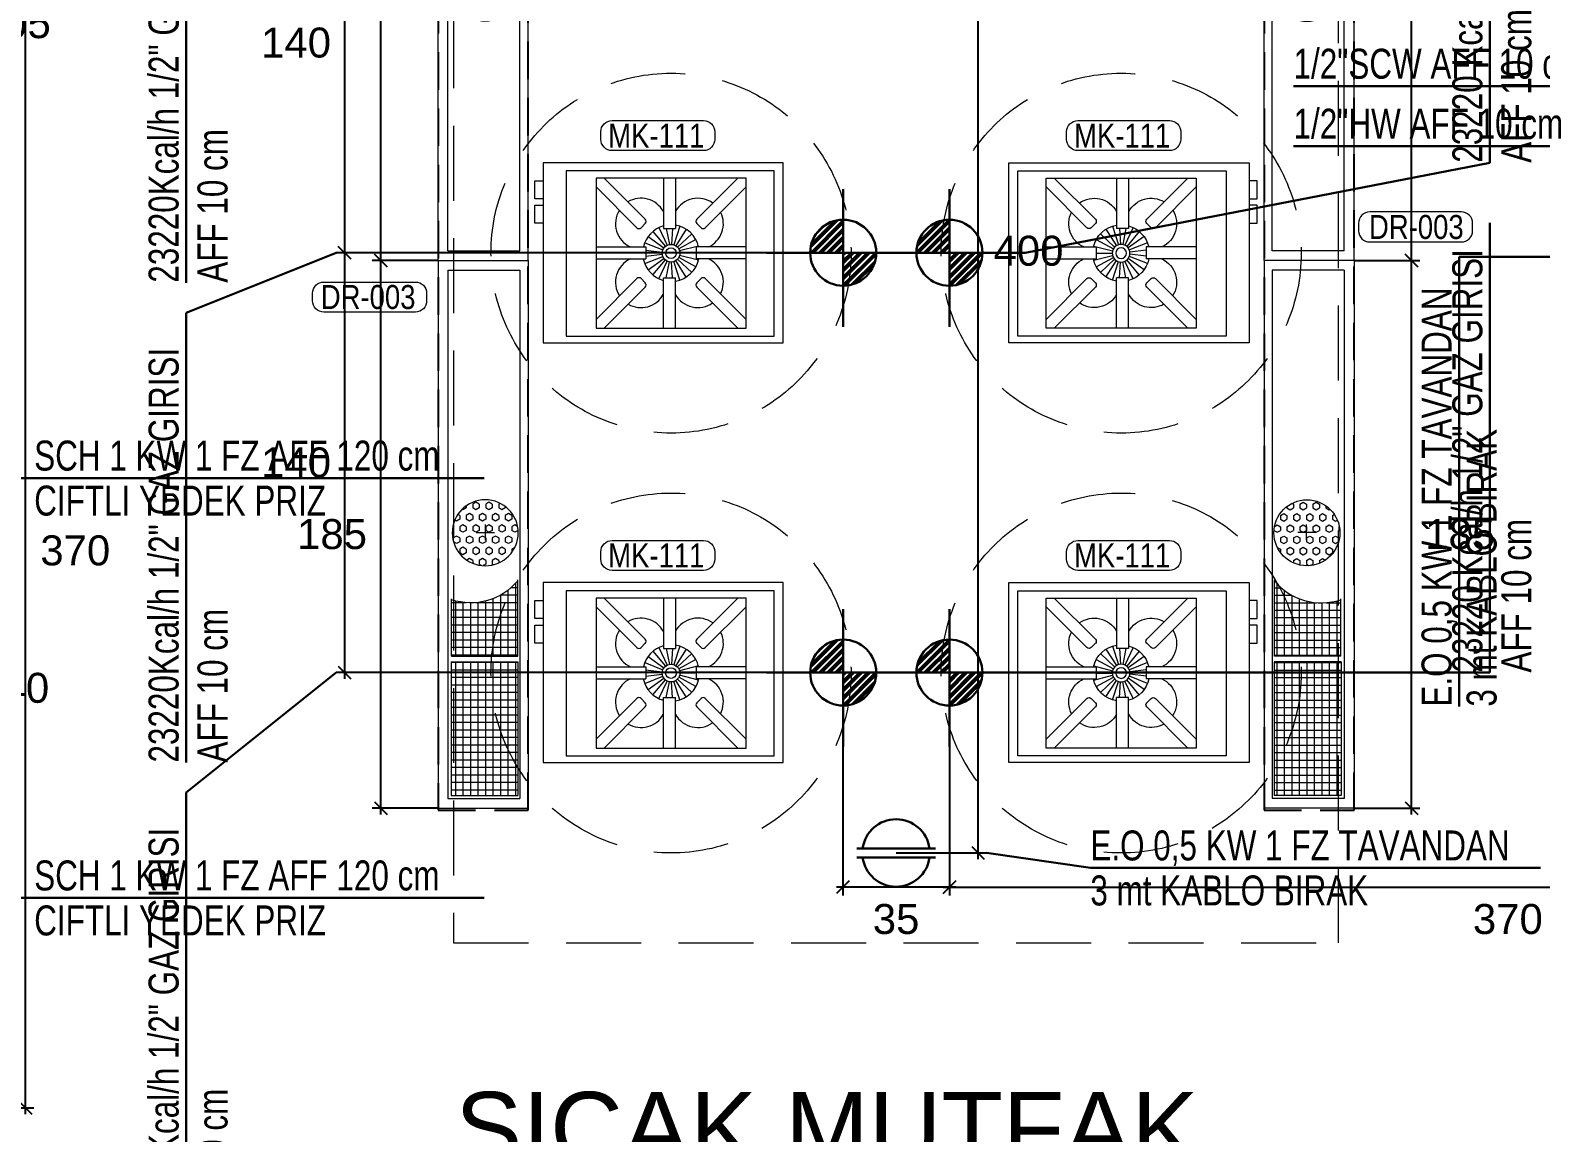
# Model space of a CAD drawing. Extents: x -5598 to 26293, y -3808 to 13850.
# Drawn here: x -1289 to -785, y 2567 to 2934 of the extents above; entities that cross this region are included whole.
import ezdxf
from ezdxf.enums import TextEntityAlignment as Align

# ---------------------------------------------------------------- set-up
doc = ezdxf.new("R2010")
doc.units = 0
doc.header["$LTSCALE"] = 100
doc.header["$MEASUREMENT"] = 0
doc.linetypes.add('HIDDEN', pattern=[0.375, 0.25, -0.125])
for name, color, linetype, lineweight in [('AD', 5, 'Continuous', 9), ('AK', 7, 'Continuous', 15), ('AP', 6, 'Continuous', 15)]:
    doc.layers.add(name, color=color, linetype=linetype, lineweight=lineweight)
for name, color, linetype in [('IZ', 7, 'Continuous'), ('KOLON', 7, 'Continuous'), ('OLCU DIS', 7, 'Continuous')]:
    doc.layers.add(name, color=color, linetype=linetype)
for name, color, linetype, lineweight, true_color in [('MAKPA ELEKTRIK', 7, 'Continuous', 30, 0x93039a), ('MAKPA GAZ', 7, 'Continuous', 30, 0x046a38), ('MAKPA GIDER OLC', 7, 'Continuous', 30, 0xcf6a1e), ('MAKPA SIHHI', 7, 'Continuous', 30, 0x428a93)]:
    doc.layers.add(name, color=color, linetype=linetype, lineweight=lineweight, true_color=true_color)
doc.layers.add('MAKPA YER IZGARASI', color=8, linetype='Continuous', lineweight=5, transparency=0.5)
doc.styles.add('MAKPA TESISAT', font='arial.ttf', dxfattribs={"height": 10})
doc.styles.add('olcu', font='romans.shx', dxfattribs={"width": 0.5})
doc.styles.add('POZ TEXT', font='ARIALN.TTF', dxfattribs={"height": 8})
doc.styles.get("Standard").update_dxf_attribs({"font": 'arial.ttf'})
doc.dimstyles.new('1-200', dxfattribs={"dimtxt": 40, "dimasz": 2, "dimexe": 0, "dimexo": 0, "dimgap": 10, "dimtad": 1, "dimdec": 4, "dimrnd": 0.1, "dimzin": 9, "dimdsep": 46, "dimtxsty": 'olcu', "dimblk1": 'SOL', "dimblk2": 'SAG', "dimsah": 1, "dimcen": 0, "dimse1": 1, "dimse2": 1, "dimclre": 13, "dimadec": 0, "dimazin": 0, "dimtfac": 1, "dimtdec": 4, "dimtix": 1, "dimtmove": 2, "dimatfit": 2, "dimldrblk": 'SOL', "dimfxl": 0, "dimtolj": 1, "dimarcsym": 0})
doc.dimstyles.new('MAKPA TESISAT DIM', dxfattribs={"dimscale": 0.7, "dimtxt": 12, "dimasz": 6, "dimexe": 4, "dimexo": 0, "dimgap": 8, "dimtad": 2, "dimtih": 1, "dimtoh": 1, "dimdec": 0, "dimrnd": 5, "dimzin": 0, "dimdsep": 46, "dimtxsty": 'MAKPA TESISAT', "dimblk1": 'OBLIQUE', "dimblk2": 'OBLIQUE', "dimsah": 1, "dimcen": 0, "dimdle": 3, "dimclrd": 256, "dimclre": 256, "dimclrt": 256, "dimadec": 0, "dimazin": 0, "dimtfac": 1, "dimtdec": 0, "dimtix": 1, "dimtofl": 0, "dimtmove": 2, "dimatfit": 3, "dimldrblk": 'OBLIQUE', "dimfxl": 0, "dimtvp": 7, "dimtolj": 1, "dimtzin": 0, "dimarcsym": 0})

# ---------------------------------------------------------------- blocks, each defined once
blk = doc.blocks.new('TASIYICI SISTEM (1.BODRUM KAT)')
at = {"layer": 'IZ', "color": 9, "linetype": 'HIDDEN', "ltscale": 0.5}
for points in [[(-7032.63, -9645.71), (-7002.63, -9645.71), (-7002.63, -9280.51), (-7032.63, -9280.51)], [(-6757.37, -9645.71), (-6727.37, -9645.71), (-6727.37, -9280.51), (-6757.37, -9280.51)]]:
    blk.add_lwpolyline(points, close=True, dxfattribs=at)
blk = doc.blocks.new('SOL')
at = {"color": 0}
for p, q in [((0, 30), (0, -6.96)), ((7.58, 0), (-6.97, 0))]:
    blk.add_line(p, q, dxfattribs=at)
blk.add_circle((0, 0), 3, dxfattribs=at)
blk = doc.blocks.new('SAG')
at = {"color": 0}
for p, q in [((0, -30), (0, 6.96)), ((7.58, 0), (-6.97, 0))]:
    blk.add_line(p, q, dxfattribs=at)
blk.add_circle((0, 0), 3, dxfattribs=at)
blk = doc.blocks.new('*D332')
at = {"layer": 'OLCU DIS', "color": 0, "lineweight": -2, "transparency": 16777216}
blk.add_line((21268, -935), (-2968, -935), dxfattribs=at)
at = {"layer": 'OLCU DIS', "color": 0, "lineweight": -2, "transparency": 16777216, "xscale": 2, "yscale": 2, "zscale": 2, "rotation": 180}
blk.add_blockref('SAG', (-2970, -935), dxfattribs=at)
at = {"layer": 'OLCU DIS', "color": 0, "lineweight": -2, "transparency": 16777216, "xscale": 2, "yscale": 2, "zscale": 2}
blk.add_blockref('SOL', (21270, -935), dxfattribs=at)
at = {"layer": 'OLCU DIS', "color": 0, "transparency": 16777216, "insert": (9295.64, -905), "char_height": 40, "attachment_point": 5, "style": 'olcu'}
blk.add_mtext('\\A1;24240', dxfattribs=at)
blk = doc.blocks.new('Y-OCAGI')
at = {"layer": 'AD'}
for p, q in [((-62.37, -5.16), (-62.37, -55.16)), ((-12.37, -5.16), (-62.37, -5.16)), ((-62.37, -8.07), (-48.78, -21.67)), ((-59.63, -5.16), (-45.95, -18.84)), ((-39.87, -5.16), (-39.87, -21.95)), ((-35.87, -5.16), (-35.87, -21.95)), ((-15.11, -5.16), (-28.79, -18.84)), ((-12.37, -8.07), (-25.97, -21.67)), ((-12.37, -55.16), (-12.37, -5.16)), ((-47.36, -21.67), (-45.95, -20.25)), ((-45, -24.61), (-39.76, -28.42)), ((-43.38, -22.89), (-39.25, -27.88)), ((-41.39, -21.62), (-38.63, -27.49)), ((-39.87, -21.95), (-35.87, -21.95)), ((-38.94, -21.95), (-37.92, -27.26)), ((-36.85, -21.95), (-37.19, -27.21)), ((-34.46, -21.18), (-36.46, -27.35)), ((-32.32, -22.19), (-35.79, -27.66)), ((-30.49, -23.7), (-35.22, -28.14)), ((-27.38, -21.67), (-28.79, -20.25)), ((-62.37, -28.09), (-45.72, -28.09)), ((-46.14, -26.68), (-40.11, -29.07)), ((-45.72, -28.09), (-45.72, -32.09)), ((-45.72, -29.1), (-40.3, -29.79)), ((-29.1, -25.61), (-34.78, -28.73)), ((-28.23, -27.81), (-34.51, -29.42)), ((-29.3, -30.16), (-34.42, -30.16)), ((-12.37, -28.09), (-29.02, -28.09)), ((-29.02, -28.09), (-29.02, -32.09)), ((-62.37, -32.09), (-45.72, -32.09)), ((-46.14, -33.63), (-40.11, -31.24)), ((-45.72, -31.21), (-40.3, -30.53)), ((-45, -35.7), (-39.76, -31.89)), ((-43.38, -37.43), (-39.25, -32.43)), ((-41.39, -38.69), (-38.63, -32.83)), ((-38.94, -38.36), (-37.92, -33.05)), ((-36.85, -38.36), (-37.19, -33.1)), ((-34.46, -39.13), (-36.46, -32.96)), ((-32.32, -38.12), (-35.79, -32.65)), ((-30.49, -36.61), (-35.22, -32.18)), ((-29.1, -34.7), (-34.78, -31.58)), ((-28.23, -32.5), (-34.51, -30.89)), ((-12.37, -32.09), (-29.02, -32.09)), ((-62.37, -52.24), (-48.78, -38.64)), ((-47.36, -38.64), (-45.95, -40.06)), ((-39.87, -55.16), (-39.87, -38.36)), ((-39.87, -38.36), (-35.87, -38.36)), ((-35.87, -55.16), (-35.87, -38.36)), ((-27.38, -38.64), (-28.79, -40.06)), ((-12.37, -52.24), (-25.97, -38.64)), ((-59.63, -55.16), (-45.95, -41.47)), ((-15.11, -55.16), (-28.79, -41.47)), ((-62.37, -55.16), (-12.37, -55.16))]:
    blk.add_line(p, q, dxfattribs=at)
for points in [[(-80, -6), (-80, -12), (-82.72, -12), (-82.72, -6)], [(-80, -14.18), (-80, -20.18), (-82.72, -20.18), (-82.72, -14.18)]]:
    blk.add_lwpolyline(points, close=True, dxfattribs=at)
for radius in [2.95, 1.79]:
    blk.add_circle((-37.37, -30.16), radius, dxfattribs=at)
for centre, radius, start, end in [((-47.38, -20.35), 8.5, 28.8641, 120.8127), ((-28.43, -20.35), 8.5, 54.0068, 151.1359), ((-47.38, -20.35), 8.5, 148.0276, 245.543), ((-46.65, -19.55), 1, 315, 45), ((-28.09, -19.55), 1, 135, 225), ((-28.43, -20.35), 8.5, 294.457, 26.7019), ((-48.07, -20.96), 1, 225, 315), ((-37.37, -30.16), 9.43, 105.3653, 167.3678), ((-37.37, -30.16), 9.43, 12.6322, 80.8521), ((-26.67, -20.96), 1, 225, 315), ((-47.38, -39.82), 8.5, 114.6418, 212.6469), ((-37.37, -30.16), 9.43, 191.845, 254.6347), ((-37.37, -30.16), 9.43, 279.1479, 348.155), ((-28.43, -39.82), 8.5, 332.6065, 65.3582), ((-48.07, -39.35), 1, 45, 135), ((-46.65, -40.76), 1, 315, 45), ((-28.09, -40.76), 1, 135, 225), ((-26.67, -39.35), 1, 45, 135), ((-47.38, -39.82), 8.5, 239.867, 331.1359), ((-28.43, -39.82), 8.5, 208.8641, 305.3264)]:
    blk.add_arc(centre, radius, start, end, dxfattribs=at)
at = {"layer": 'AK'}
for points in [[(-80, 0), (-80, -60), (0, -60), (0, 0)], [(-72.37, -2.73), (-72.37, -57.81), (-2.97, -57.81), (-2.97, -2.73)]]:
    blk.add_lwpolyline(points, close=True, dxfattribs=at)
blk = doc.blocks.new('POZ_X')
at = {"layer": 'AP'}
blk.add_lwpolyline([(12.75, 10), (-17.75, 10, 0.414214), (-21.5, 6.25), (-21.5, 3.75, 0.414214), (-17.75, 0), (12.75, 0, 0.414214), (16.5, 3.75), (16.5, 6.25, 0.414214)], format="xyb", close=True, dxfattribs=at)
at = {"layer": 'AP', "style": 'POZ TEXT'}
blk.add_attdef('POZ_NO', text='', height=8, dxfattribs=at).set_placement((-3, 5), align=Align.MIDDLE_CENTER)
at = {"layer": 'AP', "style": 'POZ TEXT', "flags": 1}
blk.add_attdef('URUN_ADI', text='', height=7, dxfattribs=at).set_placement((-3, -4.34), align=Align.MIDDLE_CENTER)
blk = doc.blocks.new('300x1826')
at = {"layer": 'MAKPA YER IZGARASI', "linetype": 'Continuous', "ltscale": 2}
for p, q in [((-90.68, 15.75), (91.92, 15.75)), ((-90.68, 15.75), (-90.68, -14.25)), ((91.92, 15.75), (91.92, -14.25)), ((-87.4, 12.51), (88.72, 12.51)), ((-87.4, 12.51), (-87.4, -11.51)), ((88.72, 12.51), (88.72, -11.51)), ((-90.68, -14.25), (91.92, -14.25)), ((-87.4, -11.51), (88.72, -11.51))]:
    blk.add_line(p, q, dxfattribs=at)
at = {"layer": 'MAKPA YER IZGARASI', "color": 1, "linetype": 'Continuous', "ltscale": 2}
for p, q in [((-3.79, 9.62), (-4.12, 10.19)), ((-1.91, 10.7), (-1.99, 10.83)), ((-1.91, 10.7), (-0.66, 10.7)), ((-0.66, 10.7), (-0.48, 11.01)), ((1.21, 9.62), (1.84, 10.7)), ((1.84, 10.7), (2.77, 10.7)), ((3.71, 9.62), (3.15, 10.6)), ((41.22, 11.33), (22.1, 11.33)), ((23.42, 6.42), (23.42, 11.33)), ((25.92, -10.78), (25.92, 11.33)), ((28.42, -10.78), (28.42, 11.33)), ((30.92, -10.78), (30.92, 11.33)), ((33.42, -10.78), (33.42, 11.33)), ((35.92, -10.78), (35.92, 11.33)), ((38.42, -10.78), (38.42, 11.33)), ((40.92, -10.78), (40.92, 11.33)), ((41.22, 11.33), (41.22, -10.78)), ((43.12, 11.41), (87.69, 11.41)), ((43.12, 11.41), (43.12, -10.84)), ((43.42, -10.84), (43.42, 11.41)), ((45.92, -10.84), (45.92, 11.41)), ((48.42, -10.84), (48.42, 11.41)), ((50.92, -10.84), (50.92, 11.41)), ((53.42, -10.84), (53.42, 11.41)), ((55.92, -10.84), (55.92, 11.41)), ((58.42, -10.84), (58.42, 11.41)), ((60.92, -10.84), (60.92, 11.41)), ((63.42, -10.84), (63.42, 11.41)), ((65.92, -10.84), (65.92, 11.41)), ((68.42, -10.84), (68.42, 11.41)), ((70.92, -10.84), (70.92, 11.41)), ((73.42, -10.84), (73.42, 11.41)), ((75.92, -10.84), (75.92, 11.41)), ((78.42, -10.84), (78.42, 11.41)), ((80.92, -10.84), (80.92, 11.41)), ((83.42, -10.84), (83.42, 11.41)), ((85.92, -10.84), (85.92, 11.41)), ((87.69, 11.41), (87.69, -10.84)), ((-8.88, 6.37), (-8.16, 6.37)), ((-8.16, 6.37), (-7.54, 7.45)), ((-7.54, 7.45), (-7.72, 7.76)), ((-6.29, 5.29), (-5.66, 6.37)), ((-5.66, 4.21), (-6.29, 5.29)), ((-5.66, 8.54), (-6.02, 9.16)), ((-5.66, 8.54), (-4.41, 8.54)), ((-5.66, 6.37), (-4.41, 6.37)), ((-4.41, 8.54), (-3.79, 9.62)), ((-3.79, 5.29), (-4.41, 6.37)), ((-4.41, 4.21), (-3.79, 5.29)), ((-2.54, 7.45), (-1.91, 8.54)), ((-1.91, 6.37), (-2.54, 7.45)), ((-1.91, 8.54), (-0.66, 8.54)), ((-1.91, 6.37), (-0.66, 6.37)), ((-0.04, 7.45), (-0.66, 8.54)), ((-0.66, 6.37), (-0.04, 7.45)), ((1.84, 8.54), (1.21, 9.62)), ((1.21, 5.29), (1.84, 6.37)), ((1.84, 4.21), (1.21, 5.29)), ((1.84, 8.54), (3.09, 8.54)), ((1.84, 6.37), (3.09, 6.37)), ((3.09, 8.54), (3.71, 9.62)), ((3.71, 5.29), (3.09, 6.37)), ((3.09, 4.21), (3.71, 5.29)), ((4.96, 7.45), (5.59, 8.54)), ((5.59, 6.37), (4.96, 7.45)), ((5.59, 8.54), (6.84, 8.54)), ((5.59, 6.37), (6.84, 6.37)), ((7.46, 7.45), (6.84, 8.54)), ((6.84, 6.37), (7.46, 7.45)), ((8.71, 5.29), (9.23, 6.18)), ((9.34, 4.21), (8.71, 5.29)), ((22.82, 9.98), (41.22, 9.98)), ((23.31, 7.48), (41.22, 7.48)), ((43.12, 9.98), (87.69, 9.98)), ((43.12, 7.48), (87.69, 7.48)), ((-10.04, 3.12), (-9.41, 4.21)), ((-9.41, 2.04), (-10.04, 3.12)), ((-9.41, 4.21), (-8.16, 4.21)), ((-9.41, 2.04), (-8.16, 2.04)), ((-7.54, 3.12), (-8.16, 4.21)), ((-8.16, 2.04), (-7.54, 3.12)), ((-6.29, 0.96), (-5.66, 2.04)), ((-5.66, -0.12), (-6.29, 0.96)), ((-5.66, 4.21), (-4.41, 4.21)), ((-5.66, 2.04), (-4.41, 2.04)), ((-3.79, 0.96), (-4.41, 2.04)), ((-4.41, -0.12), (-3.79, 0.96)), ((-2.54, 3.12), (-1.91, 4.21)), ((-1.91, 2.04), (-2.54, 3.12)), ((-1.91, 4.21), (-0.66, 4.21)), ((-1.91, 2.04), (-0.66, 2.04)), ((-0.04, 3.12), (-0.66, 4.21)), ((-0.66, 2.04), (-0.04, 3.12)), ((0, 3.03), (0, -3.03)), ((1.21, 0.96), (1.84, 2.04)), ((1.84, -0.12), (1.21, 0.96)), ((1.84, 4.21), (3.09, 4.21)), ((1.84, 2.04), (3.09, 2.04)), ((3.71, 0.96), (3.09, 2.04)), ((3.09, -0.12), (3.71, 0.96)), ((4.96, 3.12), (5.59, 4.21)), ((5.59, 2.04), (4.96, 3.12)), ((5.59, 4.21), (6.84, 4.21)), ((5.59, 2.04), (6.84, 2.04)), ((7.46, 3.12), (6.84, 4.21)), ((6.84, 2.04), (7.46, 3.12)), ((8.71, 0.96), (9.34, 2.04)), ((9.34, -0.12), (8.71, 0.96)), ((9.34, 4.21), (10.28, 4.21)), ((9.34, 2.04), (10.59, 2.04)), ((11.03, 1.27), (10.59, 2.04)), ((10.59, -0.12), (11.08, 0.73)), ((23.34, 2.48), (41.22, 2.48)), ((23.42, -10.78), (23.42, 3.28)), ((23.48, 4.98), (41.22, 4.98)), ((43.12, 4.98), (87.69, 4.98)), ((43.12, 2.48), (87.69, 2.48)), ((-10.04, -1.21), (-9.41, -0.12)), ((-9.41, -2.29), (-10.04, -1.21)), ((-9.7, -4.96), (-9.41, -4.45)), ((-9.41, -0.12), (-8.16, -0.12)), ((-9.41, -2.29), (-8.16, -2.29)), ((-9.41, -4.45), (-8.16, -4.45)), ((-7.54, -1.21), (-8.16, -0.12)), ((-8.16, -2.29), (-7.54, -1.21)), ((-7.54, -5.54), (-8.16, -4.45)), ((-6.29, -3.37), (-5.66, -2.29)), ((-5.66, -4.45), (-6.29, -3.37)), ((-5.66, -0.12), (-4.41, -0.12)), ((-5.66, -2.29), (-4.41, -2.29)), ((-5.66, -4.45), (-4.41, -4.45)), ((-3.79, -3.37), (-4.41, -2.29)), ((-4.41, -4.45), (-3.79, -3.37)), ((2.6, -0.06), (-2.69, -0.06)), ((-2.54, -1.21), (-1.91, -0.12)), ((-1.91, -2.29), (-2.54, -1.21)), ((-2.54, -5.54), (-1.91, -4.45)), ((-1.91, -0.12), (-0.66, -0.12)), ((-1.91, -2.29), (-0.66, -2.29)), ((-1.91, -4.45), (-0.66, -4.45)), ((-0.04, -1.21), (-0.66, -0.12)), ((-0.66, -2.29), (-0.04, -1.21)), ((-0.04, -5.54), (-0.66, -4.45)), ((1.21, -3.37), (1.84, -2.29)), ((1.84, -4.45), (1.21, -3.37)), ((1.84, -0.12), (3.09, -0.12)), ((1.84, -2.29), (3.09, -2.29)), ((1.84, -4.45), (3.09, -4.45)), ((3.71, -3.37), (3.09, -2.29)), ((3.09, -4.45), (3.71, -3.37)), ((4.96, -1.21), (5.59, -0.12)), ((5.59, -2.29), (4.96, -1.21)), ((4.96, -5.54), (5.59, -4.45)), ((5.59, -0.12), (6.84, -0.12)), ((5.59, -2.29), (6.84, -2.29)), ((5.59, -4.45), (6.84, -4.45)), ((7.46, -1.21), (6.84, -0.12)), ((6.84, -2.29), (7.46, -1.21)), ((7.46, -5.54), (6.84, -4.45)), ((8.71, -3.37), (9.34, -2.29)), ((9.34, -4.45), (8.71, -3.37)), ((9.34, -0.12), (10.59, -0.12)), ((9.34, -2.29), (10.59, -2.29)), ((9.34, -4.45), (10.15, -4.45)), ((10.78, -2.62), (10.59, -2.29)), ((20.91, -5.02), (41.22, -5.02)), ((20.92, -10.78), (20.92, -5)), ((22.09, -2.52), (41.22, -2.52)), ((22.89, -0.02), (41.22, -0.02)), ((43.12, -0.02), (87.69, -0.02)), ((43.12, -2.52), (87.69, -2.52)), ((43.12, -5.02), (87.69, -5.02)), ((-8.66, -6.62), (-8.16, -6.62)), ((-8.16, -6.62), (-7.54, -5.54)), ((-6.29, -7.7), (-5.66, -6.62)), ((-5.66, -8.78), (-6.29, -7.7)), ((-5.66, -6.62), (-4.41, -6.62)), ((-5.66, -8.78), (-4.41, -8.78)), ((-3.79, -7.7), (-4.41, -6.62)), ((-4.41, -8.78), (-3.79, -7.7)), ((-1.91, -6.62), (-2.54, -5.54)), ((-2.54, -9.87), (-1.91, -8.78)), ((-2.02, -10.76), (-2.54, -9.87)), ((-1.91, -6.62), (-0.66, -6.62)), ((-1.91, -8.78), (-0.66, -8.78)), ((-0.66, -6.62), (-0.04, -5.54)), ((-0.04, -9.87), (-0.66, -8.78)), ((-0.66, -10.94), (-0.04, -9.87)), ((1.21, -7.7), (1.84, -6.62)), ((1.84, -8.78), (1.21, -7.7)), ((1.84, -6.62), (3.09, -6.62)), ((1.84, -8.78), (3.09, -8.78)), ((3.71, -7.7), (3.09, -6.62)), ((3.09, -8.78), (3.71, -7.7)), ((5.59, -6.62), (4.96, -5.54)), ((4.99, -9.83), (5.59, -8.78)), ((5.59, -6.62), (6.84, -6.62)), ((5.59, -8.78), (6.68, -8.78)), ((6.84, -6.62), (7.46, -5.54)), ((16.96, -10.02), (41.22, -10.02)), ((18.42, -10.78), (18.42, -8.53)), ((19.25, -7.52), (41.22, -7.52)), ((43.12, -7.52), (87.69, -7.52)), ((43.12, -10.02), (87.69, -10.02)), ((41.22, -10.78), (15.77, -10.78)), ((43.12, -10.84), (87.69, -10.84))]:
    blk.add_line(p, q, dxfattribs=at)
blk.add_circle((0.1, 0.03), 11, dxfattribs=at)
blk.add_arc((3.28, 4.85), 20.21, 309.3586, 18.7095, dxfattribs=at)
blk = doc.blocks.new('_OBLIQUE')
at = {"color": 0, "linetype": 'ByBlock', "lineweight": -2}
blk.add_line((-0.5, -0.5), (0.5, 0.5), dxfattribs=at)
blk = doc.blocks.new('*D1003')
at = {"layer": 'MAKPA SIHHI', "lineweight": -2, "transparency": 16777216}
for p, q in [((-1390, 2946.65), (-1287.37, 2946.65)), ((-1290.17, 2572.9), (-1290.17, 2948.75)), ((-1390, 2575), (-1287.37, 2575))]:
    blk.add_line(p, q, dxfattribs=at)
at = {"layer": 'MAKPA SIHHI', "lineweight": -2, "transparency": 16777216, "xscale": 4.199999999999998, "yscale": 4.199999999999998, "zscale": 4.199999999999998}
for p, rotation in [((-1290.17, 2946.65), 90), ((-1290.17, 2575), 270)]:
    blk.add_blockref('_OBLIQUE', p, dxfattribs=dict(at, rotation=rotation))
at = {"layer": 'MAKPA SIHHI', "transparency": 16777216, "insert": (-1273.54, 2760.83), "char_height": 10, "attachment_point": 5, "style": 'MAKPA TESISAT'}
blk.add_mtext('\\A1;370', dxfattribs=at)
blk = doc.blocks.new('GAS GIRISI')
at = {"layer": 'MAKPA GAZ'}
h = blk.add_hatch(dxfattribs=at)
h.set_pattern_fill('ANSI32', color=256, scale=0.2)
h.set_pattern_definition([(45, (-26777.513, -4617.6797), (-1.34703842, 1.34703842), []), (45, (-26776.615, -4617.6797), (-1.34703842, 1.34703842), [])])
h.paths.add_polyline_path([(0, 11), (0, 0), (-11, 0, -0.414214)])
h.paths.add_polyline_path([(0, 0), (11, 0, -0.414214), (0, -11)])
for p, q in [((0, -24.75), (0, 21.14)), ((-25.57, 0), (25.29, 0))]:
    blk.add_line(p, q, dxfattribs=at)
blk.add_circle((0, 0), 11, dxfattribs=at)
blk = doc.blocks.new('ELK.KABLO')
at = {"layer": 'MAKPA ELEKTRIK'}
for p, q in [((-13.125, 1.5), (13.125, 1.5)), ((-13.125, -1.5), (13.125, -1.5))]:
    blk.add_line(p, q, dxfattribs=at)
for start, end in [(7.66226, 172.33774), (187.66226, 352.33774)]:
    blk.add_arc((0, 0), 11.25, start, end, dxfattribs=at)
blk = doc.blocks.new('*D767')
at = {"layer": 'MAKPA ELEKTRIK', "lineweight": -2, "transparency": 16777216}
for p, q in [((-1390, 2785), (-1307.23, 2785)), ((-1310.03, 2642.9), (-1310.03, 2787.1)), ((-1390, 2645), (-1307.23, 2645))]:
    blk.add_line(p, q, dxfattribs=at)
at = {"layer": 'MAKPA ELEKTRIK', "lineweight": -2, "transparency": 16777216, "xscale": 4.199999999999998, "yscale": 4.199999999999998, "zscale": 4.199999999999998}
for p, rotation in [((-1310.03, 2785), 90), ((-1310.03, 2645), 270)]:
    blk.add_blockref('_OBLIQUE', p, dxfattribs=dict(at, rotation=rotation))
at = {"layer": 'MAKPA ELEKTRIK', "transparency": 16777216, "insert": (-1293.87, 2715), "char_height": 10, "attachment_point": 5, "style": 'MAKPA TESISAT'}
blk.add_mtext('\\A1;140', dxfattribs=at)
blk = doc.blocks.new('*D768')
at = {"layer": 'MAKPA ELEKTRIK', "lineweight": -2, "transparency": 16777216}
for p, q in [((-1390, 3088.25), (-1307.23, 3088.25)), ((-1310.03, 2782.9), (-1310.03, 3090.35)), ((-1390, 2785), (-1307.23, 2785))]:
    blk.add_line(p, q, dxfattribs=at)
at = {"layer": 'MAKPA ELEKTRIK', "lineweight": -2, "transparency": 16777216, "xscale": 4.199999999999998, "yscale": 4.199999999999998, "zscale": 4.199999999999998}
for p, rotation in [((-1310.03, 3088.25), 90), ((-1310.03, 2785), 270)]:
    blk.add_blockref('_OBLIQUE', p, dxfattribs=dict(at, rotation=rotation))
at = {"layer": 'MAKPA ELEKTRIK', "transparency": 16777216, "insert": (-1293.35, 2936.63), "char_height": 10, "attachment_point": 5, "style": 'MAKPA TESISAT'}
blk.add_mtext('\\A1;305', dxfattribs=at)
blk = doc.blocks.new('*D776')
at = {"layer": 'MAKPA ELEKTRIK', "lineweight": -2, "transparency": 16777216}
for p, q in [((-1000, 3061.5), (-969.89, 3061.5)), ((-972.69, 2657.9), (-972.69, 3063.6)), ((-1000, 2660), (-969.89, 2660))]:
    blk.add_line(p, q, dxfattribs=at)
at = {"layer": 'MAKPA ELEKTRIK', "lineweight": -2, "transparency": 16777216, "xscale": 4.199999999999999, "yscale": 4.199999999999999, "zscale": 4.199999999999999}
for p, rotation in [((-972.69, 3061.5), 90), ((-972.69, 2660), 270)]:
    blk.add_blockref('_OBLIQUE', p, dxfattribs=dict(at, rotation=rotation))
at = {"layer": 'MAKPA ELEKTRIK', "transparency": 16777216, "insert": (-955.86, 2860.75), "char_height": 10, "attachment_point": 5, "style": 'MAKPA TESISAT'}
blk.add_mtext('\\A1;400', dxfattribs=at)
blk = doc.blocks.new('*D873')
at = {"layer": 'MAKPA GIDER OLC', "lineweight": -2, "transparency": 16777216}
for p, q in [((-1171.75, 2855.46), (-1171.75, 3042.26)), ((-1152.63, 3040.16), (-1174.55, 3040.16)), ((-1152.63, 2857.56), (-1174.55, 2857.56))]:
    blk.add_line(p, q, dxfattribs=at)
at = {"layer": 'MAKPA GIDER OLC', "lineweight": -2, "transparency": 16777216, "xscale": 4.199999999999998, "yscale": 4.199999999999998, "zscale": 4.199999999999998}
for p, rotation in [((-1171.75, 3040.16), 90), ((-1171.75, 2857.56), 270)]:
    blk.add_blockref('_OBLIQUE', p, dxfattribs=dict(at, rotation=rotation))
at = {"layer": 'MAKPA GIDER OLC', "transparency": 16777216, "insert": (-1187.97, 2948.86), "char_height": 10, "attachment_point": 5, "style": 'MAKPA TESISAT'}
blk.add_mtext('\\A1;185', dxfattribs=at)
blk = doc.blocks.new('*D878')
at = {"layer": 'MAKPA GIDER OLC', "lineweight": -2, "transparency": 16777216}
for p, q in [((-1171.75, 2672.86), (-1171.75, 2859.66)), ((-1152.63, 2857.56), (-1174.55, 2857.56)), ((-1152.63, 2674.96), (-1174.55, 2674.96))]:
    blk.add_line(p, q, dxfattribs=at)
at = {"layer": 'MAKPA GIDER OLC', "lineweight": -2, "transparency": 16777216, "xscale": 4.199999999999998, "yscale": 4.199999999999998, "zscale": 4.199999999999998}
for p, rotation in [((-1171.75, 2857.56), 90), ((-1171.75, 2674.96), 270)]:
    blk.add_blockref('_OBLIQUE', p, dxfattribs=dict(at, rotation=rotation))
at = {"layer": 'MAKPA GIDER OLC', "transparency": 16777216, "insert": (-1187.97, 2766.26), "char_height": 10, "attachment_point": 5, "style": 'MAKPA TESISAT'}
blk.add_mtext('\\A1;185', dxfattribs=at)
blk = doc.blocks.new('*D879')
at = {"layer": 'MAKPA GIDER OLC', "lineweight": -2, "transparency": 16777216}
for p, q in [((-828.25, 2855.46), (-828.25, 3042.26)), ((-847.37, 3040.16), (-825.45, 3040.16)), ((-847.37, 2857.56), (-825.45, 2857.56))]:
    blk.add_line(p, q, dxfattribs=at)
at = {"layer": 'MAKPA GIDER OLC', "lineweight": -2, "transparency": 16777216, "xscale": 4.199999999999998, "yscale": 4.199999999999998, "zscale": 4.199999999999998}
for p, rotation in [((-828.25, 3040.16), 90), ((-828.25, 2857.56), 270)]:
    blk.add_blockref('_OBLIQUE', p, dxfattribs=dict(at, rotation=rotation))
at = {"layer": 'MAKPA GIDER OLC', "transparency": 16777216, "insert": (-812.03, 2948.86), "char_height": 10, "attachment_point": 5, "style": 'MAKPA TESISAT'}
blk.add_mtext('\\A1;185', dxfattribs=at)
blk = doc.blocks.new('*D880')
at = {"layer": 'MAKPA GIDER OLC', "lineweight": -2, "transparency": 16777216}
for p, q in [((-828.25, 2672.86), (-828.25, 2859.66)), ((-847.37, 2857.56), (-825.45, 2857.56)), ((-847.37, 2674.96), (-825.45, 2674.96))]:
    blk.add_line(p, q, dxfattribs=at)
at = {"layer": 'MAKPA GIDER OLC', "lineweight": -2, "transparency": 16777216, "xscale": 4.199999999999998, "yscale": 4.199999999999998, "zscale": 4.199999999999998}
for p, rotation in [((-828.25, 2857.56), 90), ((-828.25, 2674.96), 270)]:
    blk.add_blockref('_OBLIQUE', p, dxfattribs=dict(at, rotation=rotation))
at = {"layer": 'MAKPA GIDER OLC', "transparency": 16777216, "insert": (-812.03, 2766.26), "char_height": 10, "attachment_point": 5, "style": 'MAKPA TESISAT'}
blk.add_mtext('\\A1;185', dxfattribs=at)
blk = doc.blocks.new('*D928')
at = {"layer": 'MAKPA GAZ', "lineweight": -2, "transparency": 16777216}
for p, q in [((-982.23, 2720.16), (-982.23, 2645.82)), ((-610, 2720.67), (-610, 2645.82)), ((-984.33, 2648.62), (-607.9, 2648.62))]:
    blk.add_line(p, q, dxfattribs=at)
at = {"layer": 'MAKPA GAZ', "lineweight": -2, "transparency": 16777216, "xscale": 4.199999999999998, "yscale": 4.199999999999998, "zscale": 4.199999999999998, "rotation": 180}
blk.add_blockref('_OBLIQUE', (-982.23, 2648.62), dxfattribs=at)
at = {"layer": 'MAKPA GAZ', "lineweight": -2, "transparency": 16777216, "xscale": 4.199999999999998, "yscale": 4.199999999999998, "zscale": 4.199999999999998}
blk.add_blockref('_OBLIQUE', (-610, 2648.62), dxfattribs=at)
at = {"layer": 'MAKPA GAZ', "transparency": 16777216, "insert": (-796.12, 2637.91), "char_height": 10, "attachment_point": 5, "style": 'MAKPA TESISAT'}
blk.add_mtext('\\A1;370', dxfattribs=at)
blk = doc.blocks.new('*D929')
at = {"layer": 'MAKPA GAZ', "lineweight": -2, "transparency": 16777216}
for p, q in [((-1017.77, 2720.16), (-1017.77, 2645.82)), ((-982.23, 2720.16), (-982.23, 2645.82)), ((-980.13, 2648.62), (-1019.87, 2648.62))]:
    blk.add_line(p, q, dxfattribs=at)
at = {"layer": 'MAKPA GAZ', "lineweight": -2, "transparency": 16777216, "xscale": 4.199999999999998, "yscale": 4.199999999999998, "zscale": 4.199999999999998, "rotation": 180}
blk.add_blockref('_OBLIQUE', (-1017.77, 2648.62), dxfattribs=at)
at = {"layer": 'MAKPA GAZ', "lineweight": -2, "transparency": 16777216, "xscale": 4.199999999999998, "yscale": 4.199999999999998, "zscale": 4.199999999999998}
blk.add_blockref('_OBLIQUE', (-982.23, 2648.62), dxfattribs=at)
at = {"layer": 'MAKPA GAZ', "transparency": 16777216, "insert": (-1000, 2637.91), "char_height": 10, "attachment_point": 5, "style": 'MAKPA TESISAT'}
blk.add_mtext('\\A1;35', dxfattribs=at)
blk = doc.blocks.new('*D930')
at = {"layer": 'MAKPA GAZ', "lineweight": -2, "transparency": 16777216}
for p, q in [((-1183.81, 3002.26), (-1183.81, 2858.06)), ((-1017.63, 3000.16), (-1186.61, 3000.16)), ((-1017.77, 2860.16), (-1186.61, 2860.16))]:
    blk.add_line(p, q, dxfattribs=at)
at = {"layer": 'MAKPA GAZ', "lineweight": -2, "transparency": 16777216, "xscale": 4.199999999999998, "yscale": 4.199999999999998, "zscale": 4.199999999999998}
for p, rotation in [((-1183.81, 3000.16), 90), ((-1183.81, 2860.16), 270)]:
    blk.add_blockref('_OBLIQUE', p, dxfattribs=dict(at, rotation=rotation))
at = {"layer": 'MAKPA GAZ', "transparency": 16777216, "insert": (-1199.96, 2930.16), "char_height": 10, "attachment_point": 5, "style": 'MAKPA TESISAT'}
blk.add_mtext('\\A1;140', dxfattribs=at)
blk = doc.blocks.new('*D931')
at = {"layer": 'MAKPA GAZ', "lineweight": -2, "transparency": 16777216}
for p, q in [((-1017.77, 2860.16), (-1186.61, 2860.16)), ((-1183.81, 2862.26), (-1183.81, 2718.06)), ((-1017.77, 2720.16), (-1186.61, 2720.16))]:
    blk.add_line(p, q, dxfattribs=at)
at = {"layer": 'MAKPA GAZ', "lineweight": -2, "transparency": 16777216, "xscale": 4.199999999999998, "yscale": 4.199999999999998, "zscale": 4.199999999999998}
for p, rotation in [((-1183.81, 2860.16), 90), ((-1183.81, 2720.16), 270)]:
    blk.add_blockref('_OBLIQUE', p, dxfattribs=dict(at, rotation=rotation))
at = {"layer": 'MAKPA GAZ', "transparency": 16777216, "insert": (-1199.96, 2790.16), "char_height": 10, "attachment_point": 5, "style": 'MAKPA TESISAT'}
blk.add_mtext('\\A1;140', dxfattribs=at)

msp = doc.modelspace()

# ---------------------------------------------------------------- linework, layer by layer
at = {"layer": 'AD', "linetype": 'HIDDEN'}
msp.add_lwpolyline([(-852.5, 3090), (-1147.5, 3090), (-1147.5, 2630), (-852.5, 2630)], close=True, dxfattribs=at)
for centre in [(-1075, 2860), (-925, 2860), (-1075, 2720), (-925, 2720)]:
    msp.add_circle(centre, 60, dxfattribs=at)
at = {"layer": 'MAKPA ELEKTRIK'}
for p, q in [((-812.37848, 2708.80683), (-812.37848, 2858.80683)), ((-772.37848, 2858.80683), (-812.37848, 2858.80683)), ((-1307.22818, 2785), (-1287.22818, 2785)), ((-1287.22818, 2785), (-1137.22818, 2785)), ((-969.88834, 2660), (-935.24733, 2655)), ((-935.24733, 2655), (-785.24733, 2655)), ((-1307.22818, 2645), (-1287.22818, 2645)), ((-1287.22818, 2645), (-1137.22818, 2645))]:
    msp.add_line(p, q, dxfattribs=at)
at = {"layer": 'MAKPA GAZ'}
for p, q in [((-802.11267, 3040.15583), (-802.11267, 2890.15583)), ((-1236.60556, 3000.15583), (-1236.60556, 2850.15583)), ((-956.94181, 2860.15583), (-802.11267, 2890.15583)), ((-802.11267, 2870.15583), (-802.11267, 2720.15583)), ((-1186.60556, 2860.15583), (-1236.60556, 2840.15583)), ((-1236.60556, 2840.15583), (-1236.60556, 2690.15583)), ((-1186.60556, 2720.15583), (-1236.60556, 2680.15583)), ((-956.94181, 2720.15583), (-802.11267, 2720.15583)), ((-1236.60556, 2680.15583), (-1236.60556, 2530.15583))]:
    msp.add_line(p, q, dxfattribs=at)
at = {"layer": 'MAKPA SIHHI'}
for p, q in [((-867.55338, 2915.66793), (-767.55338, 2915.66793)), ((-867.55338, 2895.66793), (-767.55338, 2895.66793))]:
    msp.add_line(p, q, dxfattribs=at)

# ---------------------------------------------------------------- block references
at = {"layer": 'AK'}
for p in [(-1037.62936, 2890.15583), (-1037.62936, 2750.15583)]:
    msp.add_blockref('Y-OCAGI', p, dxfattribs=at)
at = {"layer": 'AK', "xscale": -1}
for p in [(-962.37064, 2890.15583), (-962.37064, 2750.15583)]:
    msp.add_blockref('Y-OCAGI', p, dxfattribs=at)
at = {"layer": 'AP', "ltscale": 6}
ref = msp.add_blockref('POZ_X', (-1076.90553, 2904.20566), dxfattribs=dict(at, xscale=-1, rotation=180))
ref.add_attrib('POZ_NO', 'MK-111', dxfattribs={"height": 8, "style": 'POZ TEXT'}).set_placement((-1079.90553, 2899.20566), align=Align.MIDDLE_CENTER)
ref = msp.add_blockref('POZ_X', (-921.64682, 2904.20566), dxfattribs=dict(at, xscale=-1, rotation=180))
ref.add_attrib('POZ_NO', 'MK-111', dxfattribs={"height": 8, "style": 'POZ TEXT'}).set_placement((-924.64682, 2899.20566), align=Align.MIDDLE_CENTER)
ref = msp.add_blockref('POZ_X', (-829.37105, 2873.73423), dxfattribs=dict(at, rotation=180))
ref.add_attrib('POZ_NO', 'DR-003', dxfattribs={"height": 8, "style": 'POZ TEXT'}).set_placement((-826.62208, 2868.73423), align=Align.MIDDLE_CENTER)
ref = msp.add_blockref('POZ_X', (-1172.93727, 2850.37951), dxfattribs=dict(at, xscale=-1, rotation=180))
ref.add_attrib('POZ_NO', 'DR-003', dxfattribs={"height": 8, "style": 'POZ TEXT'}).set_placement((-1175.93727, 2845.37951), align=Align.MIDDLE_CENTER)
ref = msp.add_blockref('POZ_X', (-1076.90553, 2764.20566), dxfattribs=dict(at, xscale=-1, rotation=180))
ref.add_attrib('POZ_NO', 'MK-111', dxfattribs={"height": 8, "style": 'POZ TEXT'}).set_placement((-1079.90553, 2759.20566), align=Align.MIDDLE_CENTER)
ref = msp.add_blockref('POZ_X', (-921.64682, 2764.20566), dxfattribs=dict(at, xscale=-1, rotation=180))
ref.add_attrib('POZ_NO', 'MK-111', dxfattribs={"height": 8, "style": 'POZ TEXT'}).set_placement((-924.64682, 2759.20566), align=Align.MIDDLE_CENTER)
at = {"layer": 'KOLON'}
msp.add_blockref('TASIYICI SISTEM (1.BODRUM KAT)', (5880, 12320), dxfattribs=at)
at = {"layer": 'MAKPA ELEKTRIK', "xscale": -1, "rotation": 180}
msp.add_blockref('ELK.KABLO', (-1000, 2660), dxfattribs=at)
at = {"layer": 'MAKPA GAZ'}
for p in [(-1017.62936, 2860.15583), (-982.23169, 2860.15583), (-1017.62936, 2720.15583), (-982.23169, 2720.15583)]:
    msp.add_blockref('GAS GIRISI', p, dxfattribs=at)
at = {"layer": 'MAKPA YER IZGARASI'}
for p, rotation in [((-1136.87803, 2948.23272), 90), ((-863.12197, 2766.87895), 270)]:
    msp.add_blockref('300x1826', p, dxfattribs=dict(at, rotation=rotation))
at = {"layer": 'MAKPA YER IZGARASI', "xscale": -1}
for p, rotation in [((-863.12197, 2948.23272), 270), ((-1136.87803, 2766.87895), 90)]:
    msp.add_blockref('300x1826', p, dxfattribs=dict(at, rotation=rotation))

# ---------------------------------------------------------------- texts
at = {"layer": 'AP', "color": 1}
msp.add_text('SICAK MUTFAK', height=24, dxfattribs=at).set_placement((-1146.94604, 2556.31988))
at = {"layer": 'MAKPA ELEKTRIK', "style": 'MAKPA TESISAT', "width": 0.75}
for s, p in [('E.O 0,5 KW 1 FZ TAVANDAN', (-814.87848, 2708.80683)), ('3 mt KABLO BIRAK', (-799.87848, 2708.80683))]:
    msp.add_text(s, height=10.00188, rotation=90, dxfattribs=at).set_placement(p)
for s, p in [('SCH 1 KW 1 FZ AFF 120 cm', (-1287.22818, 2787.5)), ('CIFTLI YEDEK PRIZ', (-1287.22818, 2772.5)), ('E.O 0,5 KW 1 FZ TAVANDAN', (-935.24733, 2657.5)), ('SCH 1 KW 1 FZ AFF 120 cm', (-1287.22818, 2647.5)), ('3 mt KABLO BIRAK', (-935.24733, 2642.5)), ('CIFTLI YEDEK PRIZ', (-1287.22818, 2632.5))]:
    msp.add_text(s, height=10.00188, dxfattribs=at).set_placement(p)
at = {"layer": 'MAKPA GAZ', "style": 'MAKPA TESISAT', "width": 0.75}
for s, p in [('23220 Kcal/h 1/2" GAZ GIRISI', (-804.61267, 2890.15583)), ('23220Kcal/h 1/2" GAZ GIRISI', (-1239.10556, 2850.15583)), ('AFF 10 cm', (-788.31706, 2890.15583)), ('AFF 10 cm', (-1222.80995, 2850.15583)), ('23220 Kcal/h 1/2" GAZ GIRISI', (-804.61267, 2720.15583)), ('23220Kcal/h 1/2" GAZ GIRISI', (-1239.10556, 2690.15583)), ('AFF 10 cm', (-788.31706, 2720.15583)), ('AFF 10 cm', (-1222.80995, 2690.15583)), ('23220Kcal/h 1/2" GAZ GIRISI', (-1239.10556, 2530.15583)), ('AFF 10 cm', (-1222.80995, 2530.15583))]:
    msp.add_text(s, height=10.00188, rotation=90, dxfattribs=at).set_placement(p)
at = {"layer": 'MAKPA SIHHI', "style": 'MAKPA TESISAT', "width": 0.75}
for s, p in [('1/2"SCW AFF 10 cm', (-867.55338, 2918.16793)), ('1/2"HW AFF 10 cm', (-867.55338, 2898.16793))]:
    msp.add_text(s, height=10.00188, dxfattribs=at).set_placement(p)

# ---------------------------------------------------------------- dimensions: what is measured, and where the dimension line sits
at = {"layer": 'MAKPA ELEKTRIK'}
for base, p1, p2, picture, middle in [((-1310.02818, 3088.25), (-1390, 2785), (-1390, 3088.25), '*D768', (-1293.34701, 2936.625)), ((-972.6883413284, 3061.4999999998), (-999.9999999954, 2659.9999999998), (-999.9999999954, 3061.4999999998), '*D776', (-955.857099855, 2860.7499999998)), ((-1310.02818, 2785), (-1390, 2645), (-1390, 2785), '*D767', (-1293.86884, 2715))]:
    dim = msp.add_linear_dim(base=base, p1=p1, p2=p2, angle=90, dimstyle='MAKPA TESISAT DIM', override={"dimfxl": 0}, dxfattribs=at)
    dim.commit()
    dim.dimension.update_dxf_attribs({"geometry": picture, "text_midpoint": middle})
at = {"layer": 'MAKPA GAZ'}
for base, p1, p2, picture, middle in [((-1183.80556, 2860.15583), (-1017.62936, 3000.15583), (-1017.76831, 2860.15583), '*D930', (-1199.9649, 2930.15583)), ((-1183.80556, 2720.15583), (-1017.76831, 2860.15583), (-1017.76831, 2720.15583), '*D931', (-1199.9649, 2790.15583))]:
    dim = msp.add_linear_dim(base=base, p1=p1, p2=p2, angle=90, dimstyle='MAKPA TESISAT DIM', override={"dimfxl": 0}, dxfattribs=at)
    dim.commit()
    dim.dimension.update_dxf_attribs({"geometry": picture, "text_midpoint": middle})
for base, p2, picture, middle in [((-1017.76831, 2648.61868), (-1017.76831, 2720.15583), '*D929', (-1000, 2637.90954)), ((-610, 2648.61868), (-610, 2720.66793), '*D928', (-796.11584, 2637.90954))]:
    dim = msp.add_linear_dim(base=base, p1=(-982.23169, 2720.15583), p2=p2, dimstyle='MAKPA TESISAT DIM', override={"dimfxl": 0}, dxfattribs=at)
    dim.commit()
    dim.dimension.update_dxf_attribs({"geometry": picture, "text_midpoint": middle})
at = {"layer": 'MAKPA GIDER OLC'}
for base, p1, p2, picture, middle in [((-1171.75415, 3040.15583), (-1152.62936, 2857.55583), (-1152.62936, 3040.15583), '*D873', (-1187.96806, 2948.85583)), ((-828.24585, 3040.15583), (-847.37064, 2857.55583), (-847.37064, 3040.15583), '*D879', (-812.03194, 2948.85583)), ((-1171.75415, 2857.55583), (-1152.62936, 2674.95583), (-1152.62936, 2857.55583), '*D878', (-1187.96806, 2766.25583)), ((-828.24585, 2857.55583), (-847.37064, 2674.95583), (-847.37064, 2857.55583), '*D880', (-812.03194, 2766.25583))]:
    dim = msp.add_linear_dim(base=base, p1=p1, p2=p2, angle=90, dimstyle='MAKPA TESISAT DIM', override={"dimfxl": 0}, dxfattribs=at)
    dim.commit()
    dim.dimension.update_dxf_attribs({"geometry": picture, "text_midpoint": middle})
at = {"layer": 'MAKPA SIHHI'}
dim = msp.add_linear_dim(base=(-1290.16743, 2946.65), p1=(-1390, 2575), p2=(-1390, 2946.65), angle=90, dimstyle='MAKPA TESISAT DIM', override={"dimfxl": 0}, dxfattribs=at)
dim.commit()
dim.dimension.update_dxf_attribs({"geometry": '*D1003', "text_midpoint": (-1273.54082, 2760.825)})
at = {"layer": 'OLCU DIS', "color": 7}
dim = msp.add_linear_dim(base=(-2970, -935), p1=(21270, -635), p2=(-2970, 7535), dimstyle='1-200', dxfattribs=at)
dim.commit()
dim.dimension.update_dxf_attribs({"geometry": '*D332', "text_midpoint": (9295.63768, -905), "dimtype": 160})

doc.saveas('drawing.dxf')
